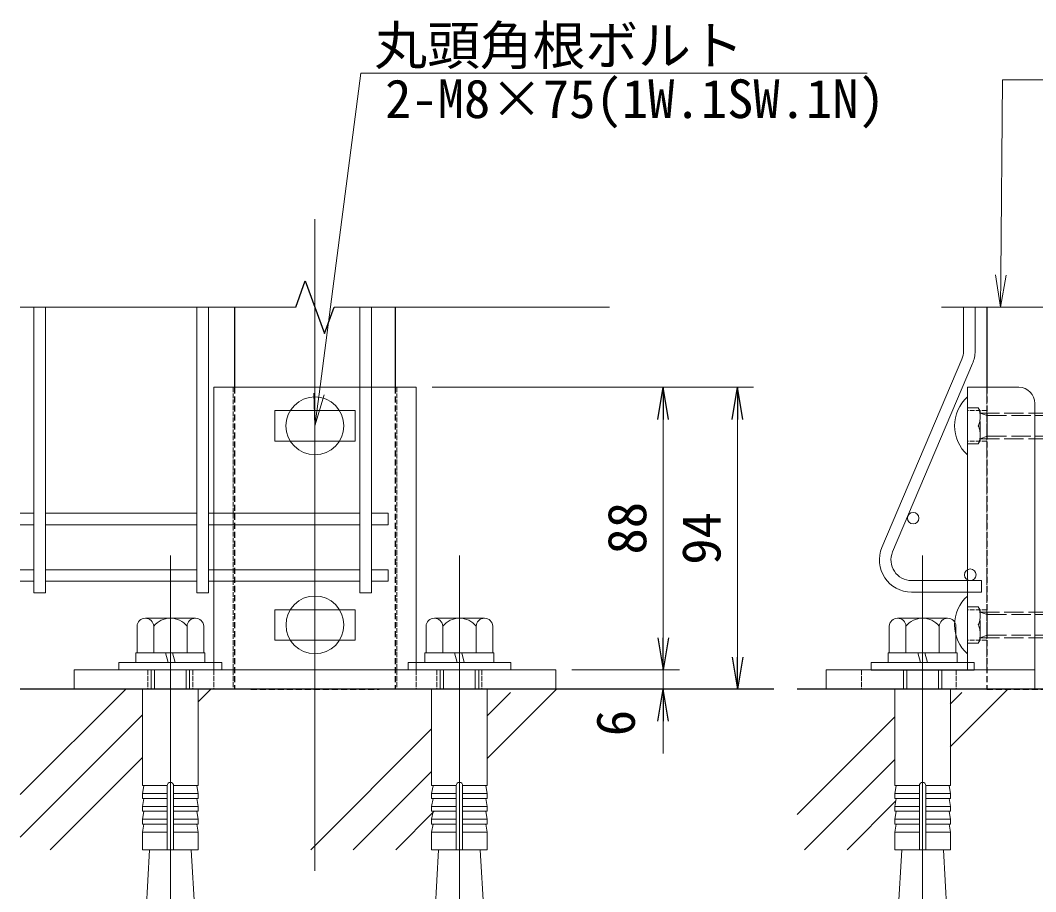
# Model space of a CAD drawing. Units: millimetres, scale not verified, with parts at other scales. Extents: x -10254 to -1854, y -2970 to 2970.
# Drawn here: x -4081 to -2816, y -977 to 109 of the extents above; entities that cross this region are included whole.
import ezdxf
from ezdxf.enums import TextEntityAlignment as Align

# ---------------------------------------------------------------- set-up
doc = ezdxf.new("R2010")
doc.units = ezdxf.units.MM
doc.header["$LTSCALE"] = 30
for name, pattern in [('DASHED', [7.5, 6, -1.5]), ('USER1', [50.8, 31.75, -6.35, 6.35, -6.35]), ('USER2', [0.375, 0.25, -0.125])]:
    doc.linetypes.add(name, pattern=pattern)
for name, color, linetype, lineweight in [('0-3_D-STR-TXT', 7, 'Continuous', 13), ('0-4_D-BMK', 2, 'USER1', 13), ('0-5_D-STR3', 3, 'Continuous', 13), ('0-6_0', 7, 'Continuous', 25), ('0-7_D-STR-DIM', 7, 'Continuous', 13), ('0-8_D-STR1', 1, 'Continuous', 25), ('0-9_D-DCR-HCH', 7, 'Continuous', 13), ('0-A_D-STR2', 7, 'Continuous', 13), ('0-B_D-BGD', 7, 'Continuous', 25)]:
    doc.layers.add(name, color=color, linetype=linetype, lineweight=lineweight)
doc.styles.add('ＭＳ ゴシック', font='')
doc.styles.get('ＭＳ ゴシック').set_extended_font_data('MS Gothic')

# ---------------------------------------------------------------- blocks, each defined once
blk = doc.blocks.new('JIS 丸頭角根ボルト(1W.1SW.1N)')
at = {"layer": '0-5_D-STR3'}
for p, q in [((137515, 65013.6), (137515, 65553.6)), ((139435, 65523.6), (139435, 65043.6)), ((139483, 65523.6), (139435, 65523.6)), ((139483, 65508.6), (139483, 65058.6)), ((139483, 65508.6), (139657, 65508.6)), ((139678, 65457), (139678, 65110.6)), ((139375, 65403.6), (139741, 65403.6)), ((139375, 65379.6), (139741, 65379.6)), ((139483, 65396.1), (139657, 65396.1)), ((139741, 65163.8), (139741, 65403.8)), ((139741, 65403.8), (139765, 65379.8)), ((139765, 65187.8), (139765, 65379.8)), ((139375, 65187.8), (139741, 65187.8)), ((139375, 65163.6), (139741, 65163.6)), ((139483, 65171.1), (139657, 65171.1)), ((139741, 65163.8), (139765, 65187.8)), ((139483, 65058.6), (139657, 65058.6))]:
    blk.add_line(p, q, dxfattribs=at)
at = {"layer": '0-5_D-STR3', "linetype": 'DASHED'}
for p, q in [((137515, 65453.1), (137617, 65453.1)), ((137617, 65453.1), (137635, 65422)), ((137635, 65145.3), (137635, 65422)), ((137635, 65403.6), (139375, 65403.6)), ((137635, 65403.6), (137701, 65379.6)), ((137701, 65163.6), (137701, 65403.6)), ((137701, 65379.6), (139375, 65379.6)), ((137635, 65163.6), (137701, 65187.6)), ((137635, 65163.6), (139375, 65163.6)), ((137701, 65187.6), (139375, 65187.8)), ((137515, 65114.1), (137617, 65114.1)), ((137617, 65114.1), (137635, 65145.3))]:
    blk.add_line(p, q, dxfattribs=at)
at = {"layer": '0-5_D-STR3'}
blk.add_lwpolyline([(139435, 65523.6), (139435, 65043.6), (139375, 65043.6), (139375, 65523.6)], close=True, dxfattribs=at)
blk.add_lwpolyline([(139483, 65523.6), (139483, 65043.6), (139435, 65043.6)], dxfattribs=at)
for centre, radius, start, end in [((137758.7, 65283.6), 363.8, 132.07502, 227.92498), ((139592.6, 65452.4), 85.5, 318.83491, 41.16509), ((139366.1, 65283.6), 311.8, 338.85295, 21.14705), ((139592.6, 65114.9), 85.5, 318.86505, 41.13495)]:
    blk.add_arc(centre, radius, start, end, dxfattribs=at)
at = {"layer": '0-5_D-STR3', "linetype": 'DASHED'}
for centre, radius, start, end in [((137424.9, 65368.4), 209.9, 336.18668, 23.81332), ((137426.5, 65198.9), 208.5, 336.0128, 23.9872)]:
    blk.add_arc(centre, radius, start, end, dxfattribs=at)
blk = doc.blocks.new('BREAK')
at = {"layer": '0-6_0'}
for p, q in [((1057.2, 384.8), (0, 769.6)), ((-1057.2, -384.8), (1057.2, 384.8)), ((0, -769.5), (-1057.2, -384.8))]:
    blk.add_line(p, q, dxfattribs=at)
blk = doc.blocks.new('_Open')
at = {"layer": '0-6_0'}
blk.add_line((-30, 5), (0, 0), dxfattribs=at)
blk.add_lwpolyline([(-30, -5), (0, 0), (-30, 0)], dxfattribs=at)
blk = doc.blocks.new('他穿孔めねじアンカーM12')
at = {"layer": '0-5_D-STR3', "lineweight": 18}
for p, q in [((176239.6, 85022.1), (174369, 85022.1)), ((174584.3, 85022.1), (176024.3, 85022.1)), ((174057.3, 84722.1), (174057.3, 83726.1)), ((174680.8, 83726.1), (174680.8, 84722.1)), ((175927.9, 83726.1), (175927.9, 84722.1)), ((176551.4, 83726.1), (176551.4, 84722.1)), ((176594.3, 83726.1), (174014.3, 83726.1)), ((174014.3, 83726.1), (174014.3, 83366.1)), ((174057.3, 83726.1), (176551.4, 83726.1)), ((175124.3, 83726.1), (175220.8, 83366.1)), ((175484.3, 83366.1), (175387.9, 83726.1)), ((176594.3, 83366.1), (176594.3, 83726.1)), ((173384.3, 83366.1), (173384.3, 83090.1)), ((177224.3, 83366.1), (173384.3, 83366.1)), ((173384.3, 83090.1), (177224.3, 83090.1)), ((174014.3, 83366.1), (176594.3, 83366.1)), ((174584.7, 83090.1), (174584.7, 82370.1)), ((174714.3, 82370.1), (174714.3, 83090.1)), ((175895.1, 82370.1), (175895.1, 83090.1)), ((176024.7, 82370.1), (176024.7, 83090.1)), ((177224.3, 83090.1), (177224.3, 83366.1)), ((174266.3, 82370.1), (174266.3, 78765.5)), ((176342.3, 82370.1), (176342.3, 78765.5)), ((175184.3, 78765.5), (174266.3, 78765.5)), ((174266.3, 78465.5), (174318.4, 78761)), ((175184.3, 78765.5), (175184.3, 76370.1)), ((175424.3, 78765.5), (176342.3, 78765.5)), ((175424.3, 78765.5), (175424.3, 76370.1)), ((176342.3, 78465.5), (176290.2, 78761)), ((174266.3, 78465.5), (175184.3, 78465.5)), ((174266.3, 78465.5), (174266.3, 78285.5)), ((174266.3, 78285.5), (175184.3, 78285.5)), ((174266.3, 77985.5), (174318.4, 78281)), ((176342.3, 78465.5), (175424.3, 78465.5)), ((176342.3, 78285.5), (175424.3, 78285.5)), ((176342.3, 77985.5), (176290.2, 78281)), ((176342.3, 78465.5), (176342.3, 78285.5)), ((174266.3, 77985.5), (175184.3, 77985.5)), ((174266.3, 77985.5), (174266.3, 77805.5)), ((174266.3, 77805.5), (175184.3, 77805.5)), ((174266.3, 77505.5), (174318.4, 77801)), ((176342.3, 77985.5), (175424.3, 77985.5)), ((176342.3, 77805.5), (175424.3, 77805.5)), ((176342.3, 77505.5), (176290.2, 77801)), ((176342.3, 77985.5), (176342.3, 77805.5)), ((174266.3, 77505.5), (175184.3, 77505.5)), ((174266.3, 77505.5), (174266.3, 77325.5)), ((176342.3, 77505.5), (175424.3, 77505.5)), ((176342.3, 77505.5), (176342.3, 77325.5)), ((174266.3, 77030.1), (174318.4, 77325.5)), ((174266.3, 77325.5), (175184.3, 77325.5)), ((174266.3, 77030.1), (175184.3, 77030.1)), ((174266.3, 77030.1), (174266.3, 76370.1)), ((176342.3, 77325.5), (175424.3, 77325.5)), ((176342.3, 77030.1), (175424.3, 77030.1)), ((176342.3, 77030.1), (176290.2, 77325.5)), ((176342.3, 77030.1), (176342.3, 76370.1)), ((174266.3, 76370.1), (176342.3, 76370.1)), ((174525, 76370.1), (174394.9, 74078.1)), ((176083.7, 76370.1), (176213.8, 74078.1)), ((176213.8, 74078.1), (174394.9, 74078.1))]:
    blk.add_line(p, q, dxfattribs=at)
at = {"layer": '0-5_D-STR3'}
blk.add_line((174266.3, 82370.1), (176342.3, 82370.1), dxfattribs=at)
at = {"layer": '0-5_D-STR3', "lineweight": 18}
for centre, radius, start, end in [((174369, 84710.1), 312, 2.20423, 177.79577), ((175304.3, 84224.1), 798, 38.61324, 141.38676), ((176239.6, 84710.1), 312, 2.20423, 177.79577), ((175304.3, 78765.5), 120, 0, 180)]:
    blk.add_arc(centre, radius, start, end, dxfattribs=at)
blk = doc.blocks.new('後付B-PL詳細図\u3000正面')
at = {"layer": '0-5_D-STR3', "linetype": 'DASHED'}
for p, q in [((261509.9, 93650.1), (261509.9, 82370.1)), ((267629.9, 93650.1), (267629.9, 82370.1)), ((258329.9, 83090.1), (258329.9, 82370.1)), ((260009.9, 83090.1), (260009.9, 82370.1)), ((260789.9, 83090.1), (260789.9, 82370.1)), ((268349.9, 83090.1), (268349.9, 82370.1)), ((269129.9, 83090.1), (269129.9, 82370.1)), ((270809.9, 83090.1), (270809.9, 82370.1))]:
    blk.add_line(p, q, dxfattribs=at)
at = {"layer": '0-5_D-STR3'}
for p, q in [((268349.9, 93650.1), (268349.9, 83090.1)), ((266068.9, 92780.1), (263068.5, 92780.1)), ((263068.5, 92780.1), (263068.5, 91640.1)), ((266068.5, 92780.1), (266068.5, 91640.1)), ((266068.5, 91640.1), (263068.9, 91640.1)), ((266068.9, 85340.1), (263068.5, 85340.1)), ((263068.5, 85340.1), (263068.5, 84200.1)), ((266068.5, 85340.1), (266068.5, 84200.1)), ((266068.5, 84200.1), (263068.9, 84200.1)), ((255570.1, 83090.1), (273570.1, 83090.1)), ((273570.1, 83090.1), (273570.1, 82370.1))]:
    blk.add_line(p, q, dxfattribs=at)
for points in [[(268349.9, 93650.1), (260789.9, 93650.1), (260789.9, 83090.1)], [(255570.1, 83090.1), (255570.1, 82370.1), (273570.1, 82370.1)]]:
    blk.add_lwpolyline(points, dxfattribs=at)
blk = doc.blocks.new('後付B-PL\u3000詳細図\u3000側面図')
at = {"layer": '0-5_D-STR3'}
for p, q in [((290868.6, 93650.1), (288948.7, 93650.1)), ((288948.7, 93650.1), (288948.7, 83090.1)), ((291468.6, 82370.1), (291468.6, 93050.1)), ((291468.6, 83090.1), (283668.6, 83090.1)), ((283668.6, 83090.1), (283668.6, 82370.1)), ((291468.6, 82370.1), (283668.6, 82370.1))]:
    blk.add_line(p, q, dxfattribs=at)
at = {"layer": '0-5_D-STR3', "linetype": 'DASHED'}
for p, q in [((289668.7, 93650.1), (289668.7, 83090.1)), ((289668.7, 92780.1), (288948.7, 92780.1)), ((289668.7, 91640.1), (288948.7, 91640.1)), ((289668.7, 85340.1), (288948.7, 85340.1)), ((289668.7, 84200.1), (288948.7, 84200.1)), ((284988.7, 83090.1), (284988.7, 82370.1)), ((288528.6, 83090.1), (288528.6, 82370.1))]:
    blk.add_line(p, q, dxfattribs=at)
at = {"layer": '0-5_D-STR3'}
blk.add_arc((290868.6, 93050.1), 600, 0, 90, dxfattribs=at)

msp = doc.modelspace()

# ---------------------------------------------------------------- linework, layer by layer
at = {"layer": '0-3_D-STR-TXT'}
msp.add_line((-2852.79, -208.68), (-2859.78, -248.63), dxfattribs=at)
msp.add_lwpolyline([(-2866.12, -208.57), (-2859.78, -248.63), (-2859.45, -208.63), (-2857.46, 34.64), (-2240.35, 34.64), (-2233.15, 34.64)], dxfattribs=at)
at = {"layer": '0-4_D-BMK'}
for p, q in [((-3713.62, -139.07), (-3713.62, -950.81)), ((-3893.62, -558.1), (-3893.62, -1050.11)), ((-3533.62, -558.1), (-3533.62, -1050.11)), ((-2957.01, -558.1), (-2957.01, -1050.11))]:
    msp.add_line(p, q, dxfattribs=at)
at = {"layer": '0-5_D-STR3', "lineweight": 25}
msp.add_line((-3020.78, -700.5), (-2892.78, -700.5), dxfattribs=at)
at = {"layer": '0-5_D-STR3'}
msp.add_line((-2991.38, -724.5), (-2922.18, -724.5), dxfattribs=at)
for centre in [(-3713.64, -396.51), (-3713.62, -644.5)]:
    msp.add_circle(centre, 36, dxfattribs=at)
at = {"layer": '0-7_D-STR-DIM'}
for p, q in [((-3567.63, -348.5), (-3259.76, -348.5)), ((-3567.63, -348.5), (-3167.23, -348.5)), ((-3701.92, -357.69), (-3713.68, -396.5)), ((-3279.76, -388.5), (-3279.76, -660.5)), ((-3187.23, -388.5), (-3187.23, -684.5)), ((-3279.76, -660.5), (-3279.76, -620.5)), ((-3393.63, -700.5), (-3259.76, -700.5)), ((-3393.63, -700.5), (-3259.76, -700.5)), ((-3279.76, -700.5), (-3279.76, -724.5)), ((-3393.63, -724.5), (-3259.76, -724.5)), ((-3393.63, -724.5), (-3167.23, -724.5)), ((-3279.76, -764.5), (-3279.76, -804.5))]:
    msp.add_line(p, q, dxfattribs=at)
msp.add_lwpolyline([(-3715.14, -355.97), (-3713.68, -396.5), (-3708.53, -356.83), (-3656.55, 43.05), (-3302.85, 43.05), (-3026.02, 43.05)], dxfattribs=at)
at = {"layer": '0-8_D-STR1'}
for p, q in [((-3813.63, -248.63), (-3813.63, -348.5)), ((-3613.63, -248.63), (-3613.63, -348.5)), ((-2877.01, -248.63), (-2877.01, -348.49))]:
    msp.add_line(p, q, dxfattribs=at)
at = {"layer": '0-8_D-STR1', "linetype": 'USER2'}
for p, q in [((-3813.63, -348.49), (-3813.63, -724.5)), ((-3613.63, -348.49), (-3613.63, -724.5)), ((-2877.01, -348.49), (-2877.01, -724.5)), ((-3793.63, -724.5), (-3633.63, -724.5)), ((-2877.01, -724.5), (-2677.01, -724.5))]:
    msp.add_line(p, q, dxfattribs=at)
at = {"layer": '0-9_D-DCR-HCH'}
for p, q in [((-4080.53, -248.63), (-3737.57, -248.63)), ((-3346.73, -248.63), (-3689.69, -248.63)), ((-2800.95, -248.63), (-2933.27, -248.63)), ((-4080.53, -855.79), (-3949.23, -724.5)), ((-3859.06, -740.39), (-3843.17, -724.5)), ((-3499.05, -810.71), (-3412.84, -724.5)), ((-3499.05, -757.68), (-3469.95, -728.58)), ((-2922.4, -796.18), (-2850.71, -724.5)), ((-2922.4, -743.15), (-2907.83, -728.58)), ((-4080.53, -908.83), (-3928.26, -756.56)), ((-3112.86, -880.58), (-2991.6, -759.31)), ((-3718.9, -924.5), (-3568.25, -773.85)), ((-3533.65, -792.28), (-3533.64, -792.27)), ((-4043.17, -924.5), (-3928.26, -809.59)), ((-3103.75, -924.5), (-2991.6, -812.35)), ((-3665.87, -924.5), (-3568.25, -826.88)), ((-3050.71, -924.5), (-2990.47, -864.25)), ((-3612.83, -924.5), (-3564.99, -876.65))]:
    msp.add_line(p, q, dxfattribs=at)
at = {"layer": '0-A_D-STR2'}
for p, q in [((-4063.66, -248.63), (-4063.66, -604.5)), ((-4049.26, -248.63), (-4049.26, -604.5)), ((-3860.59, -248.63), (-3860.59, -604.5)), ((-3846.19, -248.63), (-3846.19, -604.5)), ((-3657.51, -248.63), (-3657.51, -604.5)), ((-3643.11, -248.63), (-3643.11, -604.5)), ((-2905.81, -303.35), (-2905.81, -248.63)), ((-2891.41, -303.35), (-2891.41, -248.63)), ((-3007.43, -547.96), (-2907.85, -313.35)), ((-2994.18, -553.58), (-2894.59, -318.98)), ((-4063.66, -505.2), (-4080.53, -505.2)), ((-3860.59, -505.2), (-4049.26, -505.2)), ((-3657.51, -505.2), (-3846.19, -505.2)), ((-3622.31, -505.2), (-3643.11, -505.2)), ((-3622.31, -505.2), (-3622.31, -519.6)), ((-4063.66, -519.6), (-4080.53, -519.6)), ((-3860.59, -519.6), (-4049.26, -519.6)), ((-3657.51, -519.6), (-3846.19, -519.6)), ((-3622.31, -519.6), (-3643.11, -519.6)), ((-4063.66, -575.7), (-4080.53, -575.7)), ((-3860.59, -575.7), (-4049.26, -575.7)), ((-3657.51, -575.7), (-3846.19, -575.7)), ((-3622.31, -575.7), (-3643.11, -575.7)), ((-3622.31, -575.7), (-3622.31, -590.1)), ((-4063.66, -590.1), (-4080.53, -590.1)), ((-3860.59, -590.1), (-4049.26, -590.1)), ((-3657.51, -590.1), (-3846.19, -590.1)), ((-3622.31, -590.1), (-3643.11, -590.1)), ((-2883.41, -589.19), (-2970.61, -589.19)), ((-2883.41, -589.19), (-2883.41, -603.59)), ((-4049.26, -604.5), (-4063.66, -604.5)), ((-3846.19, -604.5), (-3860.59, -604.5)), ((-3643.11, -604.5), (-3657.51, -604.5)), ((-2883.41, -603.59), (-2970.61, -603.59))]:
    msp.add_line(p, q, dxfattribs=at)
for centre in [(-2968.49, -511.48), (-2897.41, -581.99)]:
    msp.add_circle(centre, 7.2, dxfattribs=at)
for centre, radius, start, end in [((-2931.41, -303.35), 25.6, 337, 0), ((-2931.41, -303.35), 40, 337, 0), ((-2970.61, -563.59), 40, 157, 270), ((-2970.61, -563.59), 25.6, 157, 270)]:
    msp.add_arc(centre, radius, start, end, dxfattribs=at)
at = {"layer": '0-B_D-BGD'}
for p, q in [((-3142.18, -724.5), (-4080.53, -724.5)), ((-2233.5, -724.5), (-3112.86, -724.5))]:
    msp.add_line(p, q, dxfattribs=at)

# ---------------------------------------------------------------- block references
at = {"layer": '0-7_D-STR-DIM'}
for name, p, xscale, yscale in [('後付B-PL詳細図\u3000正面', (-12532.63, -3470.17), 0.03333333, 0.03333333), ('後付B-PL\u3000詳細図\u3000側面図', (-12532.63, -3470.17), 0.03333333, 0.03333333), ('JIS 丸頭角根ボルト(1W.1SW.1N)', (-21236.67, -9101.13), 0.1333357, 0.1333357), ('JIS 丸頭角根ボルト(1W.1SW.1N)', (-21236.67, -9349.14), 0.1333357, 0.1333357), ('他穿孔めねじアンカーM12', (-9737.1, -3470.17), 0.03333333, 0.03333333), ('他穿孔めねじアンカーM12', (-9377.1, -3470.17), 0.03333333, 0.03333333), ('他穿孔めねじアンカーM12', (-8800.26, -3470.17), 0.03333333, 0.03333333)]:
    msp.add_blockref(name, p, dxfattribs=dict(at, xscale=xscale, yscale=yscale))
at = {"layer": '0-7_D-STR-DIM', "xscale": 1.333333, "yscale": 1.333333}
for p, rotation in [((-3279.76, -348.5), 90), ((-3187.23, -348.5), 90), ((-3279.76, -700.5), 270), ((-3279.76, -700.5), 270), ((-3187.23, -724.5), 270), ((-3279.76, -724.5), 90)]:
    msp.add_blockref('_Open', p, dxfattribs=dict(at, rotation=rotation))
at = {"layer": '0-9_D-DCR-HCH', "xscale": 0.03111111, "yscale": 0.03111111, "rotation": 270}
msp.add_blockref('BREAK', (-3713.63, -248.63), dxfattribs=at)

# ---------------------------------------------------------------- texts
at = {"layer": '0-3_D-STR-TXT', "style": 'ＭＳ ゴシック'}
for s, p in [('丸頭角根ボルト', (-3639.63, 38.88)), ('2-M8×75(1W.1SW.1N)', (-3626.29, -27.52))]:
    msp.add_text(s, height=48.17, dxfattribs=at).set_placement(p, align=Align.BOTTOM_LEFT)
at = {"layer": '0-7_D-STR-DIM', "style": 'ＭＳ ゴシック'}
for s, p in [('88', (-3286.51, -556.75)), ('94', (-3193.98, -569.5)), ('6', (-3300.75, -783.12))]:
    msp.add_text(s, height=48.17, rotation=90, dxfattribs=at).set_placement(p, align=Align.BOTTOM_LEFT)

doc.saveas('drawing.dxf')
